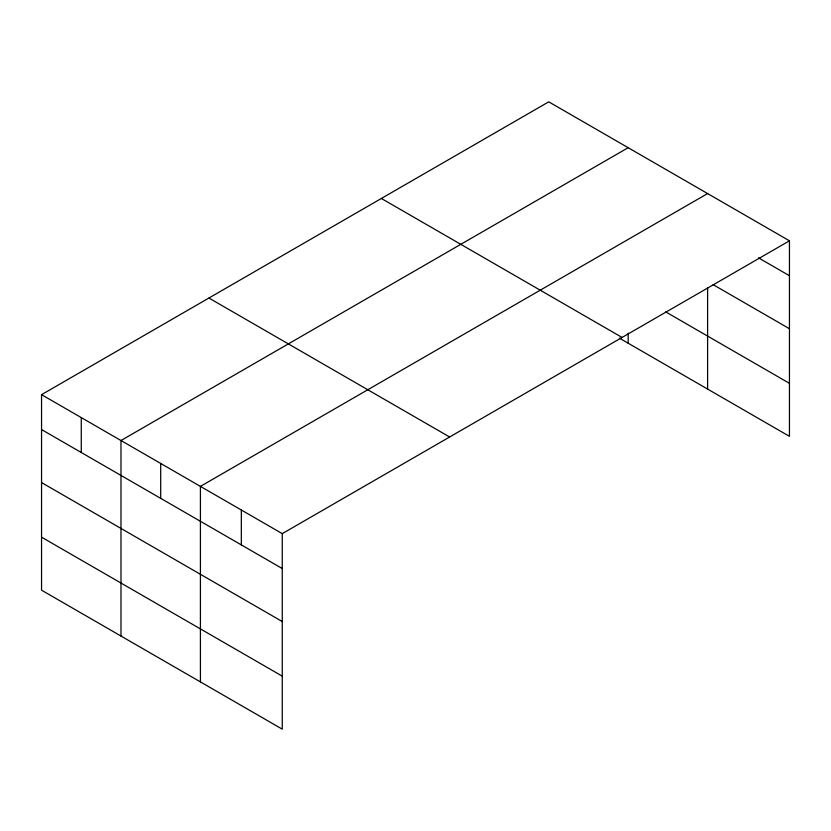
<?xml version="1.0" encoding="UTF-8"?>
<svg xmlns="http://www.w3.org/2000/svg" width="831" height="831" viewBox="0 0 831 831"><rect width="100%" height="100%" fill="white"/><g stroke="black" fill="none" stroke-linecap="round" stroke-linejoin="round"><path stroke-width="1.25" d="M41.55 394.663L282.26 533.637L282.26 729.161L41.55 590.187L41.55 394.663L548.74 101.839L789.45 240.813L789.45 436.337L619.355 338.124M628.174 147.7L120.983 440.523L120.983 636.047M707.607 193.561L200.416 486.384L200.416 681.908M282.26 533.637L789.45 240.813M758.485 257.839L789.45 275.715M713.143 284.659L789.45 328.723M665.683 311.874L789.45 383.33M381.367 198.474L622.076 337.448M208.924 298.038L449.633 437.002M41.55 429.565L282.26 568.539M41.55 482.572L282.26 621.546M41.55 537.179L282.26 676.154M707.607 287.671L707.607 389.085M628.174 333.127L628.174 343.224M241.333 510.016L241.333 544.918M160.705 463.459L160.705 498.361M81.272 417.598L81.272 452.5"/></g></svg>
